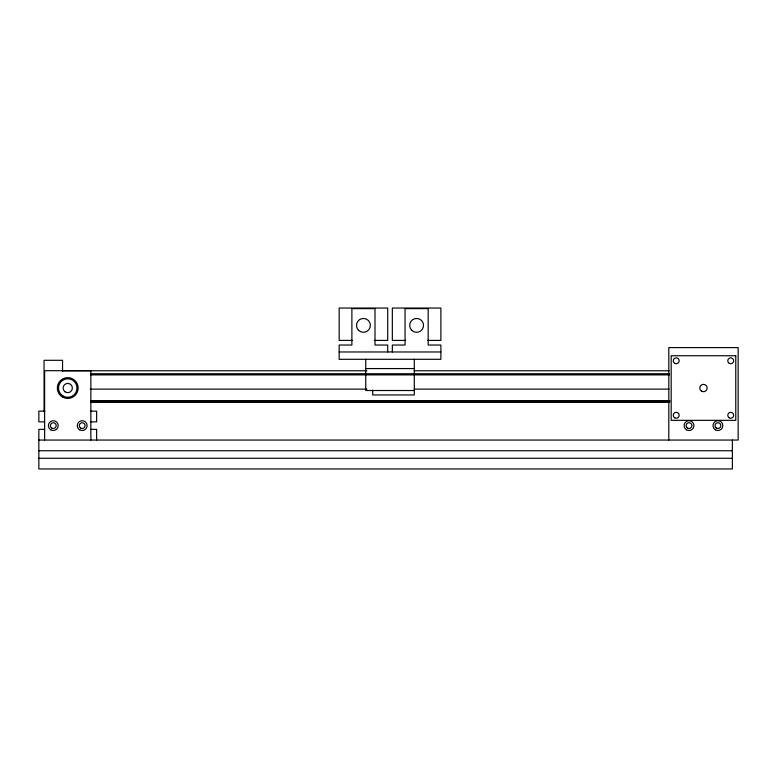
<?xml version="1.0" encoding="UTF-8"?>
<svg xmlns="http://www.w3.org/2000/svg" width="777" height="777" viewBox="0 0 777 777"><rect width="100%" height="100%" fill="white"/><g stroke="black" fill="none" stroke-linecap="round" stroke-linejoin="round"><path stroke-width="1.17" d="M352.515 340.413L339.17 340.413L339.17 308.042L387.713 308.042L387.713 340.413L374.368 340.413M405.691 340.413L392.336 340.413L392.336 308.042L440.889 308.042L440.889 340.413L427.535 340.413M339.17 351.971L440.889 351.971M365.753 368.56L414.296 368.56M62.257 370.775L366.909 370.775M414.248 370.775L669.143 370.775M90.588 373.756L669.521 373.756M90.588 374.883L669.521 374.883M90.171 389.131L366.909 389.131M414.248 389.131L669.143 389.131M414.296 390.52L365.753 390.52L365.753 359.304M90.559 400.815L669.91 400.815M90.773 400.913L668.919 400.913M90.559 401.952L669.91 401.952M90.773 402.049L668.919 402.049M44.794 411.159L38.85 411.159L38.85 421.853L44.629 421.853M90.705 411.159L96.639 411.159L96.639 421.853L90.86 421.853M44.629 429.37L38.85 429.37L38.85 468.958L732.371 468.958L732.371 440.054M90.86 429.37L96.639 429.37L96.639 440.054M38.85 440.054L738.15 440.054L738.15 347.591L668.803 347.591L668.803 440.054M38.85 450.747L732.371 450.747M38.85 458.265L732.371 458.265M414.296 359.304L414.296 394.959L372.688 394.959L372.688 390.073M392.336 351.971L392.336 345.037L405.05 345.037L405.05 308.624L428.176 308.624L428.176 345.037L440.889 345.037L440.889 359.304L339.17 359.304L339.17 345.037L351.884 345.037L351.884 308.624L375 308.624L375 345.037L387.713 345.037L387.713 351.971M90.86 440.054L90.86 370.707L44.629 370.707L44.629 440.054M62.549 371.037L62.549 360.305L44.056 360.305L44.056 411.159M735.77 355.749L671.182 355.749L671.182 420.338L735.77 420.338L735.77 355.749M411.713 330.283A6.935 6.935 0 0 0 423.31 327.175A6.935 6.935 0 0 0 414.821 318.687A6.935 6.935 0 0 0 411.713 330.283M358.537 330.283A6.935 6.935 0 0 0 370.143 327.175A6.935 6.935 0 0 0 361.645 318.687A6.935 6.935 0 0 0 358.537 330.283M686.567 429.866A4.915 4.915 0 0 0 693.939 425.611A4.915 4.915 0 0 0 686.567 421.357A4.915 4.915 0 0 0 686.567 429.866M687.305 427.933A2.894 2.894 0 0 0 691.899 425.942A2.894 2.894 0 0 0 687.878 422.96A2.894 2.894 0 0 0 687.305 427.933M715.462 429.866A4.915 4.915 0 0 0 722.833 425.611A4.915 4.915 0 0 0 715.462 421.357A4.915 4.915 0 0 0 715.462 429.866M716.2 427.933A2.894 2.894 0 0 0 720.794 425.942A2.894 2.894 0 0 0 716.773 422.96A2.894 2.894 0 0 0 716.2 427.933M729.253 363.345A2.933 2.933 0 0 0 733.653 360.8A2.933 2.933 0 0 0 729.253 358.255A2.933 2.933 0 0 0 729.253 363.345M729.253 417.832A2.933 2.933 0 0 0 733.653 415.287A2.933 2.933 0 0 0 729.253 412.742A2.933 2.933 0 0 0 729.253 417.832M674.757 363.345A2.933 2.933 0 0 0 679.166 360.8A2.933 2.933 0 0 0 674.757 358.255A2.933 2.933 0 0 0 674.757 363.345M674.757 417.832A2.933 2.933 0 0 0 679.166 415.287A2.933 2.933 0 0 0 674.757 412.742A2.933 2.933 0 0 0 674.757 417.832M701.427 391.084A3.671 3.671 0 0 0 707.138 388.296A3.671 3.671 0 0 0 701.864 384.741A3.671 3.671 0 0 0 701.427 391.084M65.074 391.812A4.623 4.623 0 0 0 72.348 388.471A4.623 4.623 0 0 0 65.812 383.838A4.623 4.623 0 0 0 65.074 391.812M62.811 395.862A9.246 9.246 0 0 0 76.991 388.403A9.246 9.246 0 0 0 63.442 379.866A9.246 9.246 0 0 0 62.811 395.862M50.845 429.866A4.915 4.915 0 0 0 58.207 425.611A4.915 4.915 0 0 0 50.845 421.357A4.915 4.915 0 0 0 50.845 429.866M51.573 427.933A2.894 2.894 0 0 0 56.167 425.942A2.894 2.894 0 0 0 52.156 422.96A2.894 2.894 0 0 0 51.573 427.933M79.74 429.866A4.915 4.915 0 0 0 87.111 425.611A4.915 4.915 0 0 0 79.74 421.357A4.915 4.915 0 0 0 79.74 429.866M80.468 427.933A2.894 2.894 0 0 0 85.062 425.942A2.894 2.894 0 0 0 81.051 422.96A2.894 2.894 0 0 0 80.468 427.933M62.549 397.057A10.402 10.402 0 0 0 78.147 388.044A10.402 10.402 0 0 0 62.549 379.03A10.402 10.402 0 0 0 62.549 397.057"/></g></svg>
